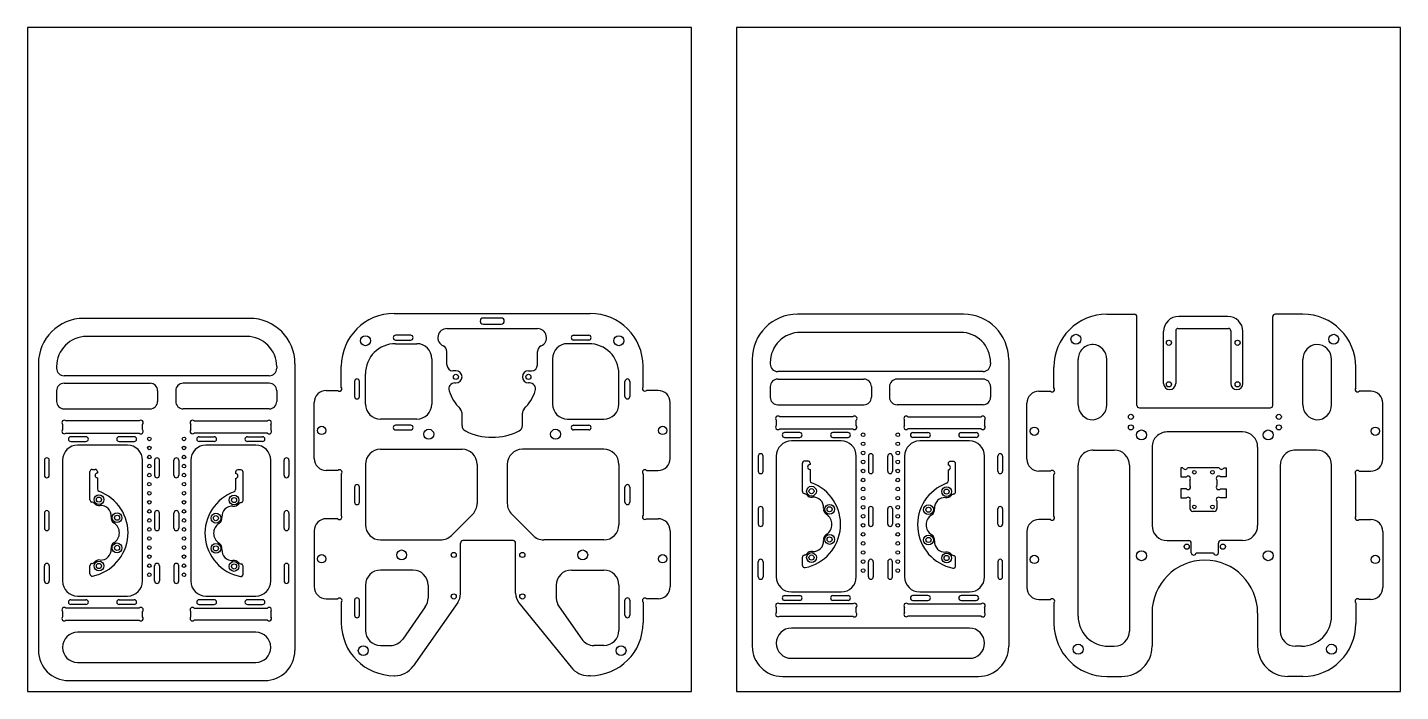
# Model space of a CAD drawing. Header units: millimetres. Extents: x 0 to 910, y 0 to 440.
import ezdxf

# ---------------------------------------------------------------- set-up
doc = ezdxf.new("R2010")
doc.units = ezdxf.units.MM

# ---------------------------------------------------------------- blocks, each defined once
blk = doc.blocks.new('Боковина')
at = {"color": 7, "linetype": 'Continuous', "lineweight": 25}
for p, q in [((55, 130), (-55, 130)), ((53, 118), (-53, 118)), ((-85, 100), (-85, -90)), ((-73, 98), (-73, 97)), ((68, 92), (-68, 92)), ((73, 98), (73, 97)), ((85, 100), (85, -90)), ((-73, 82), (-73, 75)), ((-68, 87), (-11, 87)), ((-6, 82), (-6, 75)), ((6, 82), (6, 75)), ((68, 87), (11, 87)), ((73, 82), (73, 75)), ((-68, 70), (-11, 70)), ((68, 70), (11, 70)), ((-69, 59.74), (-69, 56.26)), ((-18.26, 62), (-66.74, 62)), ((-16, 56.26), (-16, 59.74)), ((16, 56.26), (16, 59.74)), ((18.26, 62), (66.74, 62)), ((69, 59.74), (69, 56.26)), ((-66.74, 54), (-18.26, 54)), ((-53.5, 51.6), (-63.5, 51.6)), ((-63.5, 48.4), (-53.5, 48.4)), ((-26, 46), (-59, 46)), ((-21.5, 51.6), (-31.5, 51.6)), ((-31.5, 48.4), (-21.5, 48.4)), ((66.74, 54), (18.26, 54)), ((21.5, 51.6), (31.5, 51.6)), ((31.5, 48.4), (21.5, 48.4)), ((59, 46), (26, 46)), ((53.5, 51.6), (63.5, 51.6)), ((63.5, 48.4), (53.5, 48.4)), ((-81, 36), (-81, 26)), ((-77.8, 26), (-77.8, 36)), ((-69, 36), (-69, -44)), ((-16, -44), (-16, 36)), ((-8, 36), (-8, 26)), ((-4.8, 26), (-4.8, 36)), ((4.8, 26), (4.8, 36)), ((8, 36), (8, 26)), ((16, 36), (16, -44)), ((69, -44), (69, 36)), ((77.8, 26), (77.8, 36)), ((81, 36), (81, 26)), ((-81, 1), (-81, -9)), ((-77.8, -9), (-77.8, 1)), ((-8, 1), (-8, -9)), ((-4.8, -9), (-4.8, 1)), ((4.8, -9), (4.8, 1)), ((8, 1), (8, -9)), ((77.8, -9), (77.8, 1)), ((81, 1), (81, -9)), ((-81, -44), (-81, -34)), ((-77.8, -34), (-77.8, -44)), ((-8, -44), (-8, -34)), ((-4.8, -34), (-4.8, -44)), ((4.8, -34), (4.8, -44)), ((8, -44), (8, -34)), ((77.8, -34), (77.8, -44)), ((81, -44), (81, -34)), ((-59, -54), (-26, -54)), ((26, -54), (59, -54)), ((-18.26, -62), (-66.74, -62)), ((-63.5, -56.4), (-53.5, -56.4)), ((-53.5, -59.6), (-63.5, -59.6)), ((-31.5, -56.4), (-21.5, -56.4)), ((-21.5, -59.6), (-31.5, -59.6)), ((18.26, -62), (66.74, -62)), ((31.5, -56.4), (21.5, -56.4)), ((21.5, -59.6), (31.5, -59.6)), ((63.5, -56.4), (53.5, -56.4)), ((53.5, -59.6), (63.5, -59.6)), ((-69, -64.26), (-69, -67.74)), ((-66.74, -70), (-18.26, -70)), ((-16, -67.74), (-16, -64.26)), ((16, -67.74), (16, -64.26)), ((66.74, -70), (18.26, -70)), ((69, -64.26), (69, -67.74)), ((59, -78), (-59, -78)), ((-59, -98), (59, -98)), ((-65, -110), (65, -110))]:
    blk.add_line(p, q, dxfattribs=at)
for centre in [(-11.5, 50.13), (11.5, 50.13), (-11.5, 44.13), (-11.5, 38.13), (11.5, 44.13), (11.5, 38.13), (-11.5, 32.13), (-11.5, 26.13), (11.5, 32.13), (11.5, 26.13), (-11.5, 20.13), (11.5, 20.13), (-11.5, 14.13), (-11.5, 8.13), (11.5, 14.13), (11.5, 8.13), (-11.5, 2.13), (11.5, 2.13), (-11.5, -3.87), (-11.5, -9.87), (11.5, -3.87), (11.5, -9.87), (-11.5, -15.87), (11.5, -15.87), (-11.5, -21.87), (-11.5, -27.87), (11.5, -21.87), (11.5, -27.87), (-11.5, -33.87), (11.5, -33.87), (-11.5, -39.87), (11.5, -39.87)]:
    blk.add_circle(centre, 1.2, dxfattribs=at)
for centre, radius, start, end in [((-55, 100), 30, 90, 180), ((55, 100), 30, 0, 90), ((-53, 98), 20, 90, 180), ((53, 98), 20, 0, 90), ((-68, 97), 5, 180, 270), ((68, 97), 5, 270, 0), ((-68, 82), 5, 90, 180), ((-11, 82), 5, 0, 90), ((11, 82), 5, 90, 180), ((68, 82), 5, 0, 90), ((-68, 75), 5, 180, 270), ((-11, 75), 5, 270, 0), ((11, 75), 5, 180, 270), ((68, 75), 5, 270, 0), ((-67.87, 60.87), 1.6, 45, 225), ((-67.87, 55.13), 1.6, 135, 315), ((-17.13, 60.87), 1.6, 315, 135), ((-17.13, 55.13), 1.6, 225, 45), ((17.13, 60.87), 1.6, 45, 225), ((17.13, 55.13), 1.6, 135, 315), ((67.87, 60.87), 1.6, 315, 135), ((67.87, 55.13), 1.6, 225, 45), ((-59, 36), 10, 90, 180), ((-63.5, 50), 1.6, 90, 270), ((-53.5, 50), 1.6, 270, 90), ((-31.5, 50), 1.6, 90, 270), ((-26, 36), 10, 0, 90), ((-21.5, 50), 1.6, 270, 90), ((26, 36), 10, 90, 180), ((21.5, 50), 1.6, 90, 270), ((31.5, 50), 1.6, 270, 90), ((53.5, 50), 1.6, 90, 270), ((59, 36), 10, 0, 90), ((63.5, 50), 1.6, 270, 90), ((-79.4, 36), 1.6, 0, 180), ((-6.4, 36), 1.6, 0, 180), ((6.4, 36), 1.6, 0, 180), ((79.4, 36), 1.6, 0, 180), ((-79.4, 26), 1.6, 180, 0), ((-6.4, 26), 1.6, 180, 0), ((6.4, 26), 1.6, 180, 0), ((79.4, 26), 1.6, 180, 0), ((-79.4, 1), 1.6, 0, 180), ((-6.4, 1), 1.6, 0, 180), ((6.4, 1), 1.6, 0, 180), ((79.4, 1), 1.6, 0, 180), ((-79.4, -9), 1.6, 180, 0), ((-6.4, -9), 1.6, 180, 0), ((6.4, -9), 1.6, 180, 0), ((79.4, -9), 1.6, 180, 0), ((-79.4, -34), 1.6, 0, 180), ((-6.4, -34), 1.6, 0, 180), ((6.4, -34), 1.6, 0, 180), ((79.4, -34), 1.6, 0, 180), ((-79.4, -44), 1.6, 180, 0), ((-59, -44), 10, 180, 270), ((-26, -44), 10, 270, 0), ((-6.4, -44), 1.6, 180, 0), ((6.4, -44), 1.6, 180, 0), ((26, -44), 10, 180, 270), ((59, -44), 10, 270, 0), ((79.4, -44), 1.6, 180, 0), ((-67.87, -63.13), 1.6, 45, 225), ((-63.5, -58), 1.6, 90, 270), ((-53.5, -58), 1.6, 270, 90), ((-31.5, -58), 1.6, 90, 270), ((-21.5, -58), 1.6, 270, 90), ((-17.13, -63.13), 1.6, 315, 135), ((17.13, -63.13), 1.6, 45, 225), ((21.5, -58), 1.6, 90, 270), ((31.5, -58), 1.6, 270, 90), ((53.5, -58), 1.6, 90, 270), ((63.5, -58), 1.6, 270, 90), ((67.87, -63.13), 1.6, 315, 135), ((-67.87, -68.87), 1.6, 135, 315), ((-17.13, -68.87), 1.6, 225, 45), ((17.13, -68.87), 1.6, 135, 315), ((67.87, -68.87), 1.6, 225, 45), ((-59, -88), 10, 90, 270), ((59, -88), 10, 270, 90), ((-65, -90), 20, 180, 270), ((65, -90), 20, 270, 0)]:
    blk.add_arc(centre, radius, start, end, dxfattribs=at)
blk = doc.blocks.new('Крепление поворотной камеры Middle Rov 2.0^верх')
at = {"color": 7, "linetype": 'Continuous', "lineweight": 25}
for p, q in [((-27.2, -4), (-21.82, -4)), ((21.82, -4), (40.5, -4)), ((36.4, -9), (28.9, -9)), ((40.5, -9), (39.6, -9)), ((42, -5.5), (42, -7.5)), ((-18.06, -10.71), (-18.05, -10.74)), ((-10.74, -18.05), (-10.71, -18.06)), ((10.71, -18.06), (10.74, -18.05)), ((18.05, -10.74), (18.06, -10.71))]:
    blk.add_line(p, q, dxfattribs=at)
at = {"color": 7, "linetype": 'Continuous', "lineweight": 25, "flags": 128}
for points in [[(-6.57, -19.95), (-6.57, -19.95), (-6.57, -19.95), (-6.57, -19.95), (-6.57, -19.95), (-6.57, -19.95), (-6.57, -19.95), (-6.57, -19.95), (-6.57, -19.95)], [(6.57, -19.95), (6.57, -19.95), (6.57, -19.95), (6.57, -19.95), (6.57, -19.95), (6.57, -19.95), (6.57, -19.95), (6.57, -19.95), (6.57, -19.95)]]:
    blk.add_lwpolyline(points, dxfattribs=at)
at = {"color": 7, "linetype": 'Continuous', "lineweight": 25}
for centre, radius in [((-22, -10), 3.25), ((-22, -10), 1.7), ((22, -10), 3.25), ((22, -10), 1.7), ((-10, -22), 3.25), ((-10, -22), 1.7), ((10, -22), 3.25), ((10, -22), 1.7)]:
    blk.add_circle(centre, radius, dxfattribs=at)
for centre, radius, start, end in [((-27.2, -5.5), 1.5, 90, 191.43161), ((0, 0), 29.25, 191.43161, 340.03394), ((-21.82, -5.5), 1.5, 14.149, 90), ((0, 0), 21, 194.149, 196.75328), ((-18.67, -5.62), 1.5, 196.75328, 232.7688), ((-22, -10), 4, 349.77308, 52.7688), ((22, -10), 4, 127.2312, 190.22692), ((18.67, -5.62), 1.5, 307.2312, 343.24672), ((0, 0), 21, 343.24672, 345.851), ((21.82, -5.5), 1.5, 90, 165.851), ((28.9, -10.5), 1.5, 90, 160.03394), ((38, -9), 1.6, 0, 180), ((40.5, -5.5), 1.5, 0, 90), ((40.5, -7.5), 1.5, 270, 0), ((-11.14, -11.14), 6.92, 176.68614, 273.31386), ((-10, -22), 4, 30.88517, 100.22692), ((10, -22), 4, 79.77308, 149.11483), ((11.14, -11.14), 6.92, 266.68614, 3.31386), ((0, -15.75), 7.79, 212.59072, 327.40928)]:
    blk.add_arc(centre, radius, start, end, dxfattribs=at)
blk = doc.blocks.new('Крепление поворотной камеры Middle Rov 2.0^низ')
at = {"color": 7, "linetype": 'Continuous', "lineweight": 25}
for p, q in [((-18.05, 10.74), (-18.06, 10.71)), ((-10.71, 18.06), (-10.74, 18.05)), ((10.74, 18.05), (10.71, 18.06)), ((18.06, 10.71), (18.05, 10.74)), ((-27.2, 4), (-21.82, 4)), ((21.82, 4), (40.5, 4)), ((36.4, 9), (28.9, 9)), ((40.5, 9), (39.6, 9)), ((42, 5.5), (42, 7.5))]:
    blk.add_line(p, q, dxfattribs=at)
at = {"color": 7, "linetype": 'Continuous', "lineweight": 25, "flags": 128}
for points in [[(-6.57, 19.95), (-6.57, 19.95), (-6.57, 19.95), (-6.57, 19.95), (-6.57, 19.95), (-6.57, 19.95), (-6.57, 19.95), (-6.57, 19.95), (-6.57, 19.95)], [(6.57, 19.95), (6.57, 19.95), (6.57, 19.95), (6.57, 19.95), (6.57, 19.95), (6.57, 19.95), (6.57, 19.95), (6.57, 19.95), (6.57, 19.95)]]:
    blk.add_lwpolyline(points, dxfattribs=at)
at = {"color": 7, "linetype": 'Continuous', "lineweight": 25}
for centre, radius in [((-10, 22), 3.25), ((-10, 22), 1.7), ((10, 22), 3.25), ((10, 22), 1.7), ((-22, 10), 3.25), ((-22, 10), 1.7), ((22, 10), 3.25), ((22, 10), 1.7)]:
    blk.add_circle(centre, radius, dxfattribs=at)
for centre, radius, start, end in [((0, 0), 29.25, 19.96606, 168.56839), ((-10, 22), 4, 259.77308, 329.11483), ((0, 15.75), 7.79, 32.59072, 147.40928), ((10, 22), 4, 210.88517, 280.22692), ((-22, 10), 4, 307.2312, 10.22692), ((-11.14, 11.14), 6.92, 86.68614, 183.31386), ((11.14, 11.14), 6.92, 356.68614, 93.31386), ((22, 10), 4, 169.77308, 232.7688), ((28.9, 10.5), 1.5, 199.96606, 270), ((-27.2, 5.5), 1.5, 168.56839, 270), ((-21.82, 5.5), 1.5, 270, 345.851), ((0, 0), 21, 163.24672, 165.851), ((-18.67, 5.62), 1.5, 127.2312, 163.24672), ((18.67, 5.62), 1.5, 16.75328, 52.7688), ((0, 0), 21, 14.149, 16.75328), ((21.82, 5.5), 1.5, 194.149, 270), ((38, 9), 1.6, 180, 0), ((40.5, 7.5), 1.5, 0, 90), ((40.5, 5.5), 1.5, 270, 0)]:
    blk.add_arc(centre, radius, start, end, dxfattribs=at)
blk = doc.blocks.new('221124 Горизонтальная нижняя пластина')
at = {"color": 7, "linetype": 'Continuous', "lineweight": 25}
for p, q in [((-65, 120), (65, 120)), ((-30, 110), (30, 110)), ((6, 117), (-6, 117)), ((-6, 113), (6, 113)), ((-54, 105.6), (-64, 105.6)), ((-64, 102.4), (-54, 102.4)), ((54, 105.6), (64, 105.6)), ((64, 102.4), (54, 102.4)), ((-64, 100), (-50, 100)), ((-30, 86), (-30, 94.83)), ((30, 86), (30, 94.83)), ((64, 100), (50, 100)), ((-100, 71.26), (-100, 85)), ((-40, 90), (-40, 60)), ((-24, 82), (-26, 82)), ((24, 82), (26, 82)), ((40, 90), (40, 60)), ((100, 71.26), (100, 85)), ((-91.2, 75), (-91.2, 65)), ((-88, 65), (-88, 75)), ((-84, 60), (-84, 80)), ((-24.74, 74), (-24, 74)), ((24.74, 74), (24, 74)), ((84, 60), (84, 80)), ((88, 65), (88, 75)), ((91.2, 75), (91.2, 65)), ((-110, 69), (-102.26, 69)), ((110, 69), (102.26, 69)), ((-118, 24), (-118, 61)), ((118, 24), (118, 61)), ((-50, 50), (-74, 50)), ((-54, 46), (-64, 46)), ((-20, 45.75), (-20, 53.92)), ((20, 45.75), (20, 53.92)), ((50, 50), (74, 50)), ((54, 46), (64, 46)), ((-64, 42.8), (-54, 42.8)), ((64, 42.8), (54, 42.8)), ((-74, 30), (-20, 30)), ((74, 30), (20, 30)), ((-84, 20), (-84, -20)), ((-10, 20), (-10, -5.86)), ((10, 20), (10, -5.86)), ((84, 20), (84, -20)), ((-102.26, 16), (-110, 16)), ((-100, 13.74), (-100, -13.74)), ((100, 13.74), (100, -13.74)), ((102.26, 16), (110, 16)), ((-91.2, 5), (-91.2, -5)), ((-88, -5), (-88, 5)), ((88, -5), (88, 5)), ((91.2, 5), (91.2, -5)), ((-102.26, -16), (-110, -16)), ((-12.93, -12.93), (-27.07, -27.07)), ((12.93, -12.93), (27.07, -27.07)), ((102.26, -16), (110, -16)), ((-118, -24), (-118, -61)), ((118, -24), (118, -61)), ((-74, -30), (-34.14, -30)), ((-21, -65.77), (-21, -32.1)), ((13.9, -30.5), (-19.4, -30.5)), ((15.5, -65.38), (15.5, -32.1)), ((74, -30), (34.14, -30)), ((-52.5, -50), (-74, -50)), ((52.5, -50), (74, -50)), ((-84, -60), (-84, -90)), ((-42.5, -60), (-42.5, -68.58)), ((42.5, -60), (42.5, -68.58)), ((84, -60), (84, -90)), ((-110, -69), (-102.26, -69)), ((-100, -71.26), (-100, -85)), ((-91.2, -70), (-91.2, -80)), ((-88, -80), (-88, -70)), ((-22.81, -71.5), (-52.29, -113.6)), ((17.72, -71.67), (52.26, -114.43)), ((88, -80), (88, -70)), ((91.2, -70), (91.2, -80)), ((100, -71.26), (100, -85)), ((110, -69), (102.26, -69)), ((-44.31, -74.31), (-59.31, -95.74)), ((44.31, -74.31), (59.31, -95.74)), ((-74, -100), (-67.5, -100)), ((74, -100), (67.5, -100)), ((-65, -120), (-64.58, -120)), ((65, -120), (63.93, -120))]:
    blk.add_line(p, q, dxfattribs=at)
for centre, radius in [((-83.95, 101.95), 3.3), ((83.95, 101.95), 3.3), ((-24, 78), 1.7), ((24, 78), 1.7), ((-113, 42.5), 2.75), ((-42, 40), 3.3), ((42, 40), 3.3), ((113, 42.5), 2.75), ((-113, -42.5), 2.75), ((-60, -40), 3.3), ((-25.5, -40), 1.7), ((20, -40), 1.7), ((60, -40), 3.3), ((113, -42.5), 2.75), ((-25.5, -67.5), 1.7), ((20, -67.5), 1.7), ((-85.41, -103.41), 3.3), ((85.41, -103.41), 3.3)]:
    blk.add_circle(centre, radius, dxfattribs=at)
for centre, radius, start, end in [((-65, 85), 35, 90, 180), ((65, 85), 35, 0, 90), ((-30, 104), 6, 90, 246.42182), ((-6, 115), 2, 90, 270), ((6, 115), 2, 270, 90), ((30, 104), 6, 293.57818, 90), ((-64, 104), 1.6, 90, 270), ((-54, 104), 1.6, 270, 90), ((54, 104), 1.6, 90, 270), ((64, 104), 1.6, 270, 90), ((-64, 80), 20, 90, 180), ((-50, 90), 10, 0, 90), ((-34, 94.83), 4, 0, 66.42182), ((34, 94.83), 4, 113.57818, 180), ((50, 90), 10, 90, 180), ((64, 80), 20, 0, 90), ((-26, 86), 4, 180, 270), ((-24, 78), 4, 270, 90), ((24, 78), 4, 90, 270), ((26, 86), 4, 270, 0), ((-89.6, 75), 1.6, 360, 180), ((-24.74, 70), 4, 90, 197.92021), ((24.74, 70), 4, 342.07979, 90), ((89.6, 75), 1.6, 360, 180), ((-110, 61), 8, 90, 180), ((-101.13, 70.13), 1.6, 225, 45), ((-89.6, 65), 1.6, 180, 0), ((0, 78), 30, 197.92021, 225.09913), ((0, 78), 30, 314.90087, 342.07979), ((89.6, 65), 1.6, 180, 0), ((101.13, 70.13), 1.6, 135, 315), ((110, 61), 8, 0, 90), ((-74, 60), 10, 180, 270), ((-50, 60), 10, 270, 0), ((-24, 53.92), 4, 0, 45.09913), ((24, 53.92), 4, 134.90087, 180), ((50, 60), 10, 180, 270), ((74, 60), 10, 270, 0), ((-64, 44.4), 1.6, 90, 270), ((-54, 44.4), 1.6, 270, 90), ((-16, 45.75), 4, 180, 243.6122), ((16, 45.75), 4, 296.3878, 0), ((54, 44.4), 1.6, 90, 270), ((64, 44.4), 1.6, 270, 90), ((0, 78), 40, 243.6122, 296.3878), ((-74, 20), 10, 90, 180), ((-20, 20), 10, 0, 90), ((20, 20), 10, 90, 180), ((74, 20), 10, 0, 90), ((-110, 24), 8, 180, 270), ((110, 24), 8, 270, 0), ((-101.13, 14.87), 1.6, 315, 135), ((101.13, 14.87), 1.6, 45, 225), ((-89.6, 5), 1.6, 0, 180), ((89.6, 5), 1.6, 0, 180), ((-89.6, -5), 1.6, 180, 0), ((-20, -5.86), 10, 315, 0), ((20, -5.86), 10, 180, 225), ((89.6, -5), 1.6, 180, 0), ((-110, -24), 8, 90, 180), ((-101.13, -14.87), 1.6, 225, 45), ((101.13, -14.87), 1.6, 135, 315), ((110, -24), 8, 0, 90), ((-74, -20), 10, 180, 270), ((-34.14, -20), 10, 270, 315), ((34.14, -20), 10, 225, 270), ((74, -20), 10, 270, 0), ((-19.4, -32.1), 1.6, 90, 180), ((13.9, -32.1), 1.6, 0, 90), ((-74, -60), 10, 90, 180), ((-52.5, -60), 10, 0, 90), ((52.5, -60), 10, 90, 180), ((74, -60), 10, 0, 90), ((-110, -61), 8, 180, 270), ((110, -61), 8, 270, 0), ((-101.13, -70.13), 1.6, 315, 135), ((-89.6, -70), 1.6, 0, 180), ((-52.5, -68.58), 10, 325, 0), ((-31, -65.77), 10, 325, 0), ((25.5, -65.38), 10, 180, 218.93403), ((52.5, -68.58), 10, 180, 215), ((89.6, -70), 1.6, 0, 180), ((101.13, -70.13), 1.6, 45, 225), ((-89.6, -80), 1.6, 180, 0), ((89.6, -80), 1.6, 180, 0), ((-65, -85), 35, 180, 270), ((-74, -90), 10, 180, 270), ((65, -85), 35, 270, 0), ((74, -90), 10, 270, 0), ((-67.5, -90), 10, 270, 325), ((67.5, -90), 10, 215, 270), ((-64.58, -105), 15, 270, 325), ((63.93, -105), 15, 218.93403, 270)]:
    blk.add_arc(centre, radius, start, end, dxfattribs=at)
blk = doc.blocks.new('1 лист')
blk.add_lwpolyline([(0, 0), (440, 0), (440, 440), (0, 440)], close=True)
for name, p in [('Боковина', (92.26, 117.26)), ('221124 Горизонтальная нижняя пластина', (307.99, 130.49))]:
    blk.add_blockref(name, p)
at = {"rotation": 90}
for name, p in [('Крепление поворотной камеры Middle Rov 2.0^верх', (37.39, 105.18)), ('Крепление поворотной камеры Middle Rov 2.0^низ', (146.91, 104.86))]:
    blk.add_blockref(name, p, dxfattribs=at)
blk = doc.blocks.new('Горизонтальная пластина верхняя')
at = {"color": 7, "linetype": 'Continuous', "lineweight": 25}
for p, q in [((-65, 120), (-55, 120)), ((65, 120), (55, 120)), ((-64, 100), (-60, 100)), ((-35, 78), (-35, 100)), ((35, 78), (35, 100)), ((64, 100), (60, 100)), ((-100, 71.26), (-100, 85)), ((-50, -20), (-50, 90)), ((50, -20), (50, 90)), ((100, 71.26), (100, 85)), ((-84, 80), (-84, -20)), ((84, 80), (84, -20)), ((-110, 69), (-102.26, 69)), ((110, 69), (102.26, 69)), ((-118, 24), (-118, 61)), ((118, 24), (118, 61)), ((-9, 38), (-9, 31.6)), ((5.8, 38), (-5.8, 38)), ((9, 38), (9, 31.6)), ((-25, 30), (-10.6, 30)), ((25, 30), (10.6, 30)), ((-35, -32), (-35, 20)), ((35, -32), (35, 20)), ((-102.26, 16), (-110, 16)), ((-100, 13.74), (-100, -13.74)), ((100, 13.74), (100, -13.74)), ((102.26, 16), (110, 16)), ((-102.26, -16), (-110, -16)), ((102.26, -16), (110, -16)), ((-118, -24), (-118, -61)), ((118, -24), (118, -61)), ((-74, -30), (-60, -30)), ((74, -30), (60, -30)), ((-25, -42), (25, -42)), ((-84, -60), (-84, -90)), ((-65, -59.95), (-65, -90.05)), ((-45, -59.6), (-45, -118.4)), ((43.4, -58), (-43.4, -58)), ((45, -59.6), (45, -118.4)), ((65, -59.95), (65, -90.05)), ((84, -60), (84, -90)), ((-110, -69), (-102.26, -69)), ((-100, -71.26), (-100, -85)), ((100, -71.26), (100, -85)), ((110, -69), (102.26, -69)), ((-65, -120), (-46.6, -120)), ((65, -120), (46.6, -120))]:
    blk.add_line(p, q, dxfattribs=at)
for centre, radius in [((-83.95, 101.95), 3.3), ((83.95, 101.95), 3.3), ((-113, 42.5), 2.75), ((-42, 40), 3.3), ((42, 40), 3.3), ((113, 42.5), 2.75), ((-12, 34), 1.7), ((12, 34), 1.7), ((-113, -42.5), 2.75), ((-49, -45), 1.7), ((-42, -40), 3.3), ((42, -40), 3.3), ((49, -45), 1.7), ((113, -42.5), 2.75), ((-49, -52), 1.7), ((49, -52), 1.7), ((-85.41, -103.41), 3.3), ((85.41, -103.41), 3.3)]:
    blk.add_circle(centre, radius, dxfattribs=at)
for centre, radius, start, end in [((-65, 85), 35, 90, 180), ((-55, 100), 20, 0, 90), ((55, 100), 20, 90, 180), ((65, 85), 35, 0, 90), ((-64, 80), 20, 90, 180), ((-60, 90), 10, 0, 90), ((60, 90), 10, 90, 180), ((64, 80), 20, 0, 90), ((0, 78), 35, 180, 0), ((-110, 61), 8, 90, 180), ((-101.13, 70.13), 1.6, 225, 45), ((101.13, 70.13), 1.6, 135, 315), ((110, 61), 8, 0, 90), ((-7.4, 38), 1.6, 0, 180), ((7.4, 38), 1.6, 0, 180), ((-25, 20), 10, 90, 180), ((-10.6, 31.6), 1.6, 270, 0), ((10.6, 31.6), 1.6, 180, 270), ((25, 20), 10, 0, 90), ((-110, 24), 8, 180, 270), ((110, 24), 8, 270, 0), ((-101.13, 14.87), 1.6, 315, 135), ((101.13, 14.87), 1.6, 45, 225), ((-110, -24), 8, 90, 180), ((-101.13, -14.87), 1.6, 225, 45), ((101.13, -14.87), 1.6, 135, 315), ((110, -24), 8, 0, 90), ((-74, -20), 10, 180, 270), ((-60, -20), 10, 270, 0), ((60, -20), 10, 180, 270), ((74, -20), 10, 270, 0), ((-25, -32), 10, 180, 270), ((25, -32), 10, 270, 0), ((-74, -60), 10, 90, 180), ((-75, -59.95), 10, 0, 84.26083), ((75, -59.95), 10, 95.73917, 180), ((74, -60), 10, 0, 90), ((-110, -61), 8, 180, 270), ((-43.4, -59.6), 1.6, 90, 180), ((43.4, -59.6), 1.6, 0, 90), ((110, -61), 8, 270, 0), ((-101.13, -70.13), 1.6, 315, 135), ((101.13, -70.13), 1.6, 45, 225), ((-65, -85), 35, 180, 270), ((-74, -90), 10, 180, 270), ((-75, -90.05), 10, 275.73917, 0), ((65, -85), 35, 270, 0), ((75, -90.05), 10, 180, 264.26083), ((74, -90), 10, 270, 0), ((-46.6, -118.4), 1.6, 270, 0), ((46.6, -118.4), 1.6, 180, 270)]:
    blk.add_arc(centre, radius, start, end, dxfattribs=at)
blk = doc.blocks.new('Крепление верт движителя^MROV 3 движка MT200 и манипулятор июнь 2022')
at = {"color": 7, "linetype": 'Continuous', "lineweight": 25}
for p, q in [((-15, 14.5), (-15, 8.5)), ((-13.52, 14.5), (-15, 14.5)), ((10.48, 14.5), (-10.48, 14.5)), ((13.52, 14.5), (15, 14.5)), ((15, 14.5), (15, 8.5)), ((-15, 8.5), (-11.26, 8.5)), ((-15, 0.5), (-15, -5.5)), ((-11.26, 0.5), (-15, 0.5)), ((-9, 6.24), (-9, 2.76)), ((9, 6.24), (9, 2.76)), ((15, 8.5), (11.26, 8.5)), ((11.26, 0.5), (15, 0.5)), ((15, 0.5), (15, -5.5)), ((-15, -5.5), (-11.26, -5.5)), ((-9, -7.76), (-9, -12.5)), ((9, -7.76), (9, -12.5)), ((15, -5.5), (11.26, -5.5)), ((7, -14.5), (-7, -14.5))]:
    blk.add_line(p, q, dxfattribs=at)
for centre in [(-6, 11.5), (6, 11.5), (-6, -11.5), (6, -11.5)]:
    blk.add_circle(centre, 1.2, dxfattribs=at)
for centre, radius, start, end in [((-12, 15), 1.6, 198.20996, 341.79004), ((12, 15), 1.6, 198.20996, 341.79004), ((-10.13, 7.37), 1.6, 315, 135), ((-10.13, 1.63), 1.6, 225, 45), ((10.13, 7.37), 1.6, 45, 225), ((10.13, 1.63), 1.6, 135, 315), ((-10.13, -6.63), 1.6, 315, 135), ((10.13, -6.63), 1.6, 45, 225), ((-7, -12.5), 2, 180, 270), ((7, -12.5), 2, 270, 0)]:
    blk.add_arc(centre, radius, start, end, dxfattribs=at)
blk = doc.blocks.new('Проставка для захвата')
at = {"color": 7, "linetype": 'Continuous', "lineweight": 25}
for p, q in [((16.25, 0), (-16.25, 0)), ((-16.75, -8), (16.75, -8)), ((-26.25, -44.5), (-26.25, -10)), ((-18.25, -9.5), (-18.25, -44.5)), ((18.25, -9.5), (18.25, -44.5)), ((26.25, -44.5), (26.25, -10))]:
    blk.add_line(p, q, dxfattribs=at)
for centre in [(-22.75, -17.5), (22.75, -17.5), (-22.75, -45), (22.75, -45)]:
    blk.add_circle(centre, 1.7, dxfattribs=at)
for centre, radius, start, end in [((-16.25, -10), 10, 90, 180), ((16.25, -10), 10, 0, 90), ((-16.75, -9.5), 1.5, 90, 180), ((16.75, -9.5), 1.5, 0, 90), ((-22.25, -44.5), 4, 180, 0), ((22.25, -44.5), 4, 180, 0)]:
    blk.add_arc(centre, radius, start, end, dxfattribs=at)
blk = doc.blocks.new('2 лист')
blk.add_lwpolyline([(470, 0), (910, 0), (910, 440), (470, 440)], close=True)
for name, p in [('Боковина', (565.31, 120)), ('Проставка для захвата', (779.25, 248.56)), ('Крепление верт движителя^MROV 3 движка MT200 и манипулятор июнь 2022', (779.33, 133.81))]:
    blk.add_blockref(name, p)
for name, p, rotation in [('Горизонтальная пластина верхняя', (780.31, 130), 180), ('Крепление поворотной камеры Middle Rov 2.0^верх', (509.63, 110.77), 90), ('Крепление поворотной камеры Middle Rov 2.0^низ', (619.15, 110.46), 90)]:
    blk.add_blockref(name, p, dxfattribs=dict(rotation=rotation))

msp = doc.modelspace()

# ---------------------------------------------------------------- block references
for name in ['1 лист', '2 лист']:
    msp.add_blockref(name, (0, 0))

doc.saveas('drawing.dxf')
